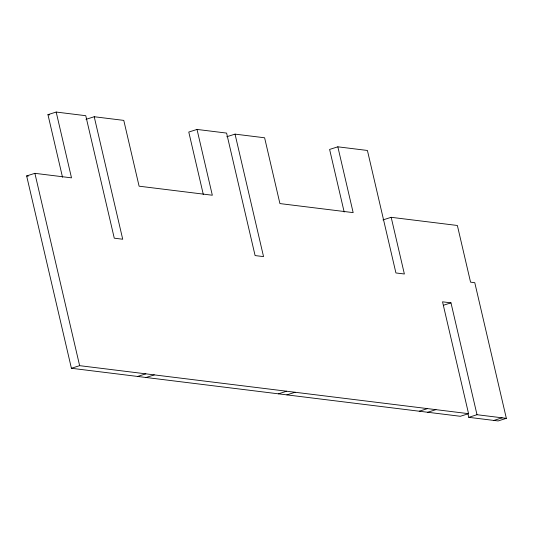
<?xml version="1.0" encoding="UTF-8"?>
<svg xmlns="http://www.w3.org/2000/svg" width="533" height="533" viewBox="0 0 533 533"><rect width="100%" height="100%" fill="white"/><g stroke="black" fill="none" stroke-linecap="round" stroke-linejoin="round"><path stroke-width="0.8" d="M62.521 177.249L47.957 114.662L56.185 112.05L85.76 115.701L114.269 238.184L122.717 239.23L94.214 116.74L85.98 119.359M382.947 219.922L391.182 217.311L457.367 225.479L470.559 282.17L474.783 282.69L506.35 418.338L477.008 414.714L450.985 302.857L442.53 301.818L468.56 413.675L460.332 416.286L71.409 368.276L26.65 175.943L34.885 173.325L71.502 177.849L56.185 112.05M226.805 136.741L235.04 134.129L263.542 256.613L255.094 255.574L226.592 133.083L197.017 129.432L188.782 132.051L203.346 194.638M391.182 217.311L404.374 273.995L395.919 272.956L367.417 150.466L337.842 146.815L329.614 149.433L344.178 212.021M71.409 368.276L79.637 365.665L468.56 413.675M137.601 376.445L145.829 373.833M146.049 377.491L154.284 374.879M443.496 305.236L450.985 302.857M278.426 393.834L286.661 391.215M286.881 394.873L295.109 392.261M419.258 411.216L427.486 408.604M427.706 412.262L435.941 409.644M467.834 413.275L468.78 417.332L477.008 414.714M493.891 420.43L502.126 417.819M506.35 418.338L498.115 420.95L468.78 417.332M94.214 116.74L123.783 120.391L139.1 186.19L212.327 195.231L197.017 129.432M235.04 134.129L264.615 137.781L279.925 203.579L353.159 212.614L337.842 146.815M47.957 114.662L49.596 114.868M26.65 175.943L28.276 176.143M34.885 173.325L79.637 365.665"/></g></svg>
